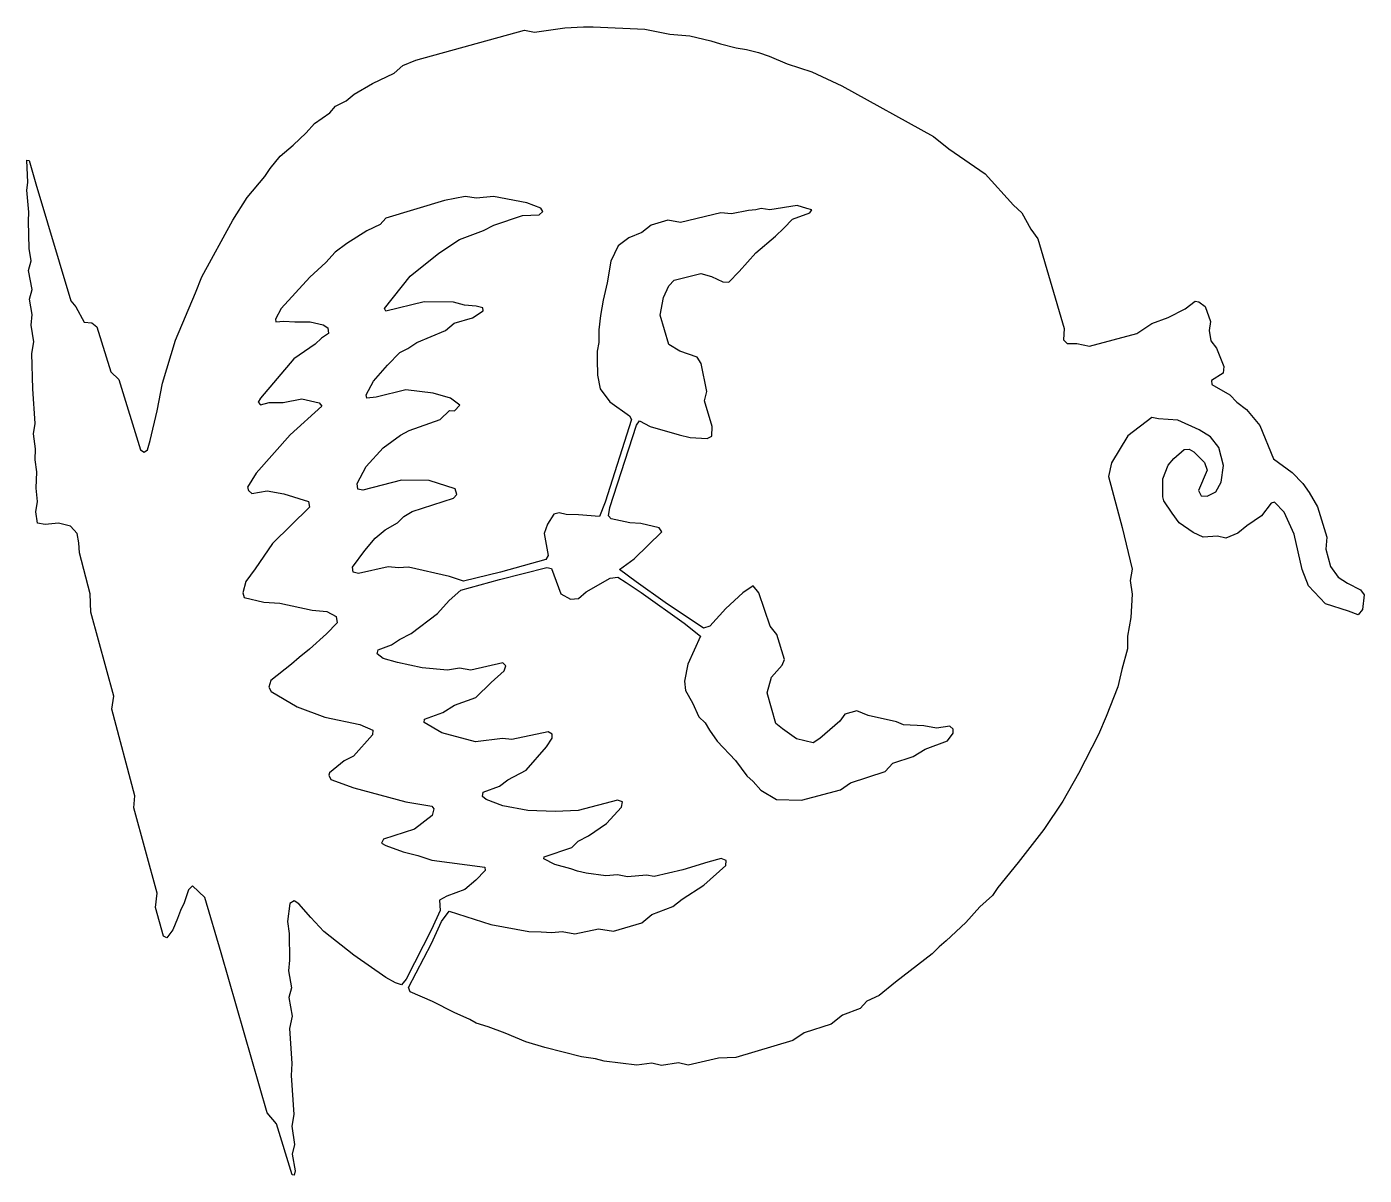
# Model space of a CAD drawing. Header units: metres. Extents: x 16 to 173, y 21 to 155.
import ezdxf

# ---------------------------------------------------------------- set-up
doc = ezdxf.new("R2010")
doc.units = ezdxf.units.M

msp = doc.modelspace()

# ---------------------------------------------------------------- linework, layer by layer
at = {"linetype": 'Continuous', "flags": 128}
msp.add_lwpolyline([(15.995245, 139.719574), (16.263855, 139.68988), (17.047894, 136.932388), (21.172699, 123.223389), (21.757191, 122.512192), (22.728359, 120.73539), (23.650539, 120.628891), (24.21306, 120.171288), (25.85722, 114.911789), (26.81736, 113.994286), (29.34709, 105.747345), (29.79299, 105.461761), (30.16707, 105.728485), (30.479561, 106.854095), (31.28602, 110.330452), (31.92609, 113.572388), (33.466671, 118.602089), (35.800129, 124.170685), (36.540829, 126.047585), (40.179619, 132.686981), (41.881897, 135.335892), (43.921978, 137.796082), (44.55061, 138.753891), (45.756058, 140.207687), (47.251427, 141.499588), (48.777668, 142.937881), (49.785717, 144.011078), (51.581707, 145.298782), (52.252987, 146.069183), (53.483318, 146.690979), (54.410309, 147.482285), (56.56926, 148.730881), (59.11903, 149.924774), (60.12915, 150.827179), (61.670227, 151.451187), (74.406006, 154.975586), (75.582436, 154.738281), (79.135048, 155.240479), (81.329819, 155.362076), (82.483902, 155.377777), (88.538811, 155.08728), (91.495735, 154.522781), (93.833008, 154.313278), (96.293976, 153.739685), (97.406357, 153.387878), (99.259766, 152.897888), (100.457458, 152.698883), (101.894249, 152.34198), (103.136246, 151.929276), (105.253105, 151.032181), (108.162132, 150.088974), (111.661369, 148.44458), (122.418472, 142.510986), (124.229668, 141.066574), (128.479477, 138.129379), (131.824173, 134.458084), (132.80957, 133.557281), (133.840469, 131.61528), (134.679871, 130.481384), (137.756882, 119.975487), (137.678574, 118.65329), (138.134781, 118.205887), (139.268875, 118.197487), (140.753479, 117.91069), (146.305481, 119.400986), (148.03688, 120.560989), (149.976974, 121.27739), (151.972382, 122.290085), (153.133881, 123.175987), (153.574081, 123.116188), (154.306274, 122.558586), (154.924774, 120.805092), (154.791672, 119.734085), (154.996582, 118.51989), (155.663269, 117.663689), (156.500076, 115.532486), (156.428284, 114.72789), (155.041275, 113.88559), (155.109772, 113.408089), (157.195679, 112.204285), (158.022781, 111.341385), (159.173874, 110.472878), (160.745483, 108.599411), (162.32608, 104.691025), (164.52597, 103.063805), (165.774673, 101.783936), (166.507278, 100.751968), (167.516281, 99.042885), (168.606979, 95.495285), (168.481369, 94.092888), (169.014877, 92.057739), (169.94368, 90.791138), (171.024979, 90.090485), (172.545273, 89.298096), (172.986374, 88.749016), (172.761871, 87.020012), (172.258972, 86.396042), (171.151474, 86.801155), (168.426071, 87.669281), (166.435074, 89.781555), (165.713181, 91.712021), (164.74968, 95.847305), (163.595078, 98.445915), (162.464478, 99.585121), (162.042282, 99.465012), (160.930069, 97.982246), (159.212677, 96.814316), (158.136871, 95.948555), (156.732971, 95.362556), (155.78038, 95.605652), (154.091675, 95.497849), (152.914978, 96.041061), (151.264572, 97.187645), (150.428574, 98.32711), (149.474579, 99.761551), (149.336975, 100.2425), (149.34938, 102.321999), (149.989075, 103.928085), (150.630569, 104.715149), (151.852081, 105.777809), (152.432373, 105.835732), (152.975372, 105.522926), (154.23558, 104.267166), (154.538376, 103.348351), (153.527069, 100.987907), (153.854874, 100.359871), (154.546478, 100.317001), (155.552582, 100.82579), (156.185974, 101.940247), (156.480377, 103.90274), (155.923782, 106.006454), (154.934479, 107.275787), (153.596481, 108.102455), (151.123077, 109.239868), (148.85408, 109.376884), (148.055679, 109.537827), (145.240875, 107.397522), (143.305374, 104.223038), (142.955475, 102.620125), (144.578979, 96.64164), (145.725876, 91.747467), (145.496384, 90.403107), (145.727982, 88.801361), (145.605179, 86.088539), (145.188873, 83.866837), (145.187378, 82.395241), (144.530975, 79.980385), (144.066879, 77.949036), (142.703476, 74.456528), (141.806976, 72.339409), (139.456573, 67.761864), (137.611572, 64.538338), (135.387573, 61.199085), (132.349579, 57.332874), (129.970276, 54.407646), (129.349167, 53.445545), (127.875069, 52.141735), (126.217972, 50.285713), (123.918968, 48.133736), (123.093971, 47.449104), (122.268265, 46.601303), (117.946869, 43.288063), (116.033867, 41.738537), (114.603668, 41.064705), (113.811165, 40.198315), (111.73127, 39.396397), (110.396469, 38.342075), (107.235878, 37.325554), (105.919861, 36.424335), (99.219238, 34.454075), (97.205368, 34.363495), (93.643509, 33.551765), (92.479378, 33.810917), (90.502602, 33.493916), (89.352585, 33.778267), (87.594765, 33.560326), (83.753937, 34.006996), (82.769089, 34.294304), (81.093307, 34.516197), (76.795975, 35.610245), (74.566315, 36.305237), (72.169014, 37.286026), (70.141571, 38.050156), (68.743248, 38.475845), (67.992081, 38.888737), (66.171654, 39.730564), (63.62867, 41.036396), (61.008667, 42.153946), (60.815578, 42.668644), (63.501179, 47.840084), (64.672737, 50.403065), (65.582123, 51.611134), (70.460617, 50.048523), (74.920975, 49.246334), (76.368866, 49.202305), (77.62175, 49.101963), (78.830421, 49.215565), (80.3116, 48.938145), (83.10553, 49.546665), (84.853088, 49.271183), (88.196281, 50.247734), (89.369316, 51.228733), (91.822021, 52.149704), (92.917717, 53.010365), (95.48629, 54.684673), (98.036667, 56.959484), (98.096359, 57.573994), (97.521568, 57.787464), (95.955757, 57.367493), (93.013351, 56.449165), (89.650055, 55.699986), (88.737907, 55.824474), (86.515656, 55.653664), (85.330711, 55.875645), (83.967537, 55.778423), (81.676109, 56.069805), (80.658546, 56.298523), (79.846046, 56.601364), (77.99073, 57.079975), (76.678978, 57.767216), (76.740402, 58.000416), (79.993217, 59.082073), (80.710358, 59.826893), (81.938675, 60.449913), (84.025459, 61.902386), (85.789536, 63.799824), (85.925209, 64.431854), (85.32637, 64.658844), (80.718056, 63.436993), (78.025871, 63.303665), (74.820358, 63.423054), (71.865089, 63.990543), (69.910812, 64.703735), (69.503853, 65.064484), (69.569778, 65.587608), (71.47094, 66.294998), (72.478241, 67.041405), (74.610626, 68.14122), (76.990936, 70.902016), (77.669861, 71.931007), (77.651932, 72.390984), (77.188255, 72.645508), (72.923653, 71.746323), (71.844673, 71.864944), (68.685913, 71.482025), (64.706009, 72.558563), (62.631199, 73.735886), (62.693699, 74.1577), (64.840431, 74.905739), (66.209984, 75.777077), (68.709282, 76.671967), (70.503479, 78.4515), (72.033653, 79.825615), (72.211807, 80.39032), (71.890862, 80.747002), (68.139702, 79.879845), (66.796059, 80.11055), (65.373077, 79.906219), (62.405979, 80.159561), (59.496727, 80.809502), (57.84053, 81.261101), (57.143089, 81.793365), (57.24041, 82.264656), (58.80714, 82.855797), (59.751549, 83.47364), (61.120609, 84.181709), (64.203247, 86.550568), (65.567444, 88.079308), (66.948082, 89.271675), (71.470978, 90.533615), (77.036446, 91.955666), (77.579361, 91.803375), (78.698875, 88.841408), (79.83239, 88.221687), (80.751778, 88.288292), (81.672096, 89.066681), (84.456322, 90.668869), (85.359802, 90.793549), (86.334381, 90.195915), (88.115387, 88.990448), (93.155136, 85.41684), (95.075516, 83.87999), (93.608475, 80.601807), (93.210655, 78.595306), (93.320755, 77.504768), (94.139336, 76.045517), (94.864876, 74.414864), (95.624641, 73.724464), (96.117821, 72.849709), (97.035912, 71.563774), (99.196045, 69.279335), (100.497231, 67.507706), (101.26738, 66.835899), (102.177261, 65.828339), (104.01416, 64.723), (106.920792, 64.651863), (111.493767, 65.870018), (112.673065, 66.683983), (116.736465, 68.014397), (117.653969, 68.974586), (120.050171, 69.763489), (121.457069, 70.61393), (124.064072, 71.610947), (124.726768, 72.487144), (124.736572, 72.961349), (124.358665, 73.325768), (122.763168, 73.101624), (121.277969, 73.371933), (118.890068, 73.490555), (118.087067, 73.810387), (114.756172, 74.576546), (113.417267, 75.124329), (112.033371, 74.730835), (111.434471, 73.920059), (109.076691, 71.855675), (108.303032, 71.353416), (106.346756, 71.830284), (104.705162, 72.992294), (103.91761, 73.625313), (102.897736, 77.214417), (103.410416, 79.055031), (104.645325, 80.492386), (104.924942, 81.139816), (104.021652, 84.074326), (103.249489, 85.035469), (101.942879, 88.959427), (101.248215, 89.794258), (100.046562, 88.950241), (98.036995, 87.127388), (96.157646, 85.048035), (95.413681, 84.828926), (90.913727, 87.848801), (87.517685, 90.263962), (85.584122, 91.712631), (87.301521, 92.95842), (90.54409, 96.121971), (90.235146, 96.607285), (88.057381, 97.090462), (86.786568, 97.158615), (84.589111, 97.640236), (84.296425, 97.987869), (84.427147, 98.980896), (87.56279, 108.620049), (87.91581, 109.13736), (89.178986, 108.475098), (92.557175, 107.492859), (93.853142, 107.176765), (95.852875, 107.075516), (96.399048, 107.35524), (96.443642, 108.468262), (95.550858, 111.477287), (95.823036, 112.57769), (95.169365, 115.85659), (94.70549, 116.615189), (92.644196, 117.317688), (91.343872, 118.10099), (90.340172, 121.529289), (90.724907, 123.604988), (91.364929, 124.985291), (91.967552, 125.661987), (95.118301, 126.436386), (96.387108, 126.071686), (97.680832, 125.459587), (98.396667, 125.413185), (99.630539, 126.648987), (101.568588, 128.838882), (103.878632, 130.821182), (104.855385, 131.748291), (105.880005, 132.81218), (107.893089, 133.536179), (108.146729, 133.915985), (107.546402, 134.046982), (106.435188, 134.397278), (103.205025, 133.88649), (102.195679, 134.049591), (101.58976, 133.898987), (100.716949, 133.826584), (98.697601, 133.432388), (97.462982, 133.565277), (92.725365, 132.405991), (91.236847, 132.670181), (89.269928, 132.107086), (88.196571, 131.233887), (86.684952, 130.605881), (85.394958, 129.662979), (84.539406, 127.876884), (84.124756, 125.327187), (83.665161, 123.293289), (83.342842, 121.509987), (83.162262, 119.811089), (83.144196, 118.348686), (82.964905, 117.30349), (82.936859, 116.33889), (82.980675, 114.509087), (83.304237, 112.897186), (84.41935, 111.378189), (86.734329, 109.714432), (86.991112, 109.281525), (83.89859, 99.607628), (83.215881, 97.934441), (80.771759, 98.106941), (79.323715, 98.150261), (78.470741, 98.367546), (77.87146, 98.197395), (77.101387, 97.018051), (76.72303, 95.920471), (77.205299, 93.333847), (76.917778, 92.866409), (71.618538, 91.383835), (67.267761, 90.331238), (65.600693, 90.86174), (60.819599, 91.968491), (59.641659, 91.910011), (58.402039, 92.034081), (54.947838, 91.22039), (54.314629, 91.388382), (54.214489, 91.979332), (55.663258, 93.936989), (56.888737, 95.379578), (58.081158, 96.349861), (59.526478, 97.178871), (60.236668, 97.927582), (61.231007, 98.517555), (66.078812, 100.064415), (66.471962, 100.483604), (66.29351, 101.175636), (63.219769, 102.126808), (59.973259, 102.172829), (55.458237, 101.008057), (54.84972, 101.137535), (54.794617, 101.787025), (55.819027, 103.768219), (57.81612, 105.987137), (59.851929, 107.468117), (60.898899, 108.028725), (64.509537, 109.284752), (65.63179, 110.356155), (66.197762, 110.318291), (66.81488, 110.965691), (65.739571, 111.80249), (63.710579, 112.381691), (60.501057, 112.786888), (57.017708, 111.933685), (55.925827, 111.798187), (55.833908, 112.188988), (56.705528, 113.804787), (58.349678, 115.669388), (59.777489, 117.162491), (60.715958, 117.620186), (61.77092, 118.339989), (65.147758, 119.726486), (66.158569, 120.604286), (68.298477, 121.239388), (69.584602, 122.055588), (69.538681, 122.414986), (68.758774, 122.594788), (67.36377, 122.732986), (66.087372, 123.08419), (62.657257, 123.094391), (58.15728, 122.022087), (57.972828, 122.313988), (60.994308, 126.136086), (64.372047, 128.830978), (66.789993, 130.425781), (69.615738, 131.465683), (70.825768, 132.098785), (74.185585, 133.235687), (76.137619, 133.324081), (76.56588, 133.714279), (76.317665, 134.095581), (74.712708, 134.721878), (70.761742, 135.446289), (68.793541, 135.255386), (67.443733, 135.464386), (65.047234, 134.992279), (58.151909, 132.902283), (57.468048, 132.195282), (55.929508, 131.418381), (53.559608, 129.960281), (52.2062, 128.91629), (51.095699, 127.736687), (49.209629, 126.008591), (45.854359, 122.323792), (45.187557, 121.090385), (45.23682, 120.76519), (46.17144, 120.819588), (47.444759, 120.75589), (49.246109, 120.758888), (50.79694, 120.41169), (51.34557, 120.040787), (51.40519, 119.37719), (50.584278, 118.860291), (49.846828, 118.126785), (47.361248, 116.40609), (43.434589, 111.789688), (43.162609, 111.318687), (43.442989, 111.038887), (44.462807, 111.287888), (46.094799, 111.306488), (48.282688, 111.708588), (50.3302, 111.23999), (50.644669, 110.87999), (46.922699, 107.488968), (42.922668, 103.014565), (41.92197, 101.351379), (42.005028, 100.977196), (42.41013, 100.60482), (44.219898, 100.916801), (46.168999, 100.598389), (49.079018, 99.666672), (49.182068, 99.02195), (44.846519, 94.741501), (42.824829, 91.780182), (41.712429, 90.274712), (41.361099, 88.959709), (41.528728, 88.420677), (43.807377, 87.872108), (45.693638, 87.734146), (49.496918, 86.927246), (51.205997, 86.76545), (52.295609, 86.201996), (52.419029, 85.434898), (51.177368, 84.171188), (49.18631, 82.338028), (47.959229, 81.387146), (47.055489, 80.582916), (44.652088, 78.66436), (44.41695, 77.896835), (44.667358, 77.371017), (47.749428, 75.593765), (51.00016, 74.383415), (55.086918, 73.498695), (56.625488, 72.867485), (56.565479, 72.321068), (54.336678, 69.809174), (53.271339, 69.258789), (51.550068, 67.833725), (51.436398, 67.553497), (51.670189, 67.056709), (54.385078, 66.088295), (60.496658, 64.434303), (63.559338, 63.948174), (63.791138, 63.610184), (63.565239, 62.856014), (61.499538, 61.228424), (57.86319, 60.050823), (57.622208, 59.611885), (58.13871, 59.328823), (60.176189, 58.586445), (61.895607, 58.149734), (63.560619, 57.615524), (69.74704, 56.790264), (69.820984, 56.395054), (68.690918, 55.249493), (67.407471, 54.166466), (65.294151, 53.383194), (64.434242, 52.912113), (64.515968, 51.684875), (63.48962, 49.482635), (60.532249, 43.619526), (59.97887, 42.969784), (59.28141, 43.214184), (58.146149, 43.817024), (54.375519, 46.440315), (50.854839, 49.218254), (49.322758, 50.869576), (47.947029, 52.459934), (47.389568, 52.832935), (46.877357, 52.534336), (46.602818, 50.404434), (46.788788, 48.991753), (46.825779, 45.862503), (46.737068, 44.603165), (47.086479, 42.608356), (46.765099, 41.478916), (47.130589, 39.311523), (46.830017, 37.843315), (47.113819, 33.758224), (47.044537, 32.324444), (47.338257, 27.742987), (47.09779, 26.404785), (47.437649, 24.251677), (47.16679, 23.094046), (47.500389, 21.170567), (47.370689, 20.634684), (47.148018, 20.690119), (45.291969, 26.657206), (44.220669, 27.961626), (38.829731, 46.728085), (36.88385, 53.205215), (35.453911, 54.582603), (34.969799, 54.116776), (34.455181, 52.606575), (34.032761, 51.697144), (33.700241, 50.737625), (33.138958, 49.441666), (32.427071, 48.485523), (32.05854, 48.692623), (31.091831, 52.030495), (31.289181, 53.720013), (28.572111, 63.744884), (28.697639, 65.147255), (25.9897, 75.330635), (26.21909, 76.838608), (23.52656, 86.686211), (23.430799, 88.866547), (22.17712, 93.656845), (22.11092, 94.827507), (21.916241, 95.939545), (21.134541, 96.78521), (19.702459, 97.150612), (18.142397, 96.993286), (17.258055, 97.154388), (17.054171, 98.481041), (17.265415, 99.671791), (17.104679, 101.23394), (17.164352, 103.16391), (17.002087, 104.563416), (17.025011, 105.859451), (16.783878, 107.630188), (16.966602, 108.837051), (16.711847, 112.905891), (16.606903, 117.054688), (16.813473, 118.411789), (16.512943, 120.379387), (16.632442, 121.62149), (16.312895, 123.435989), (16.634251, 124.565491), (16.19698, 126.772987), (16.518326, 127.90239), (16.267105, 129.351486), (16.214125, 132.584381), (16.240715, 133.620682), (16.016621, 136.19928), (16.117676, 137.124481), (15.995245, 139.719574)], dxfattribs=at)

doc.saveas('drawing.dxf')
